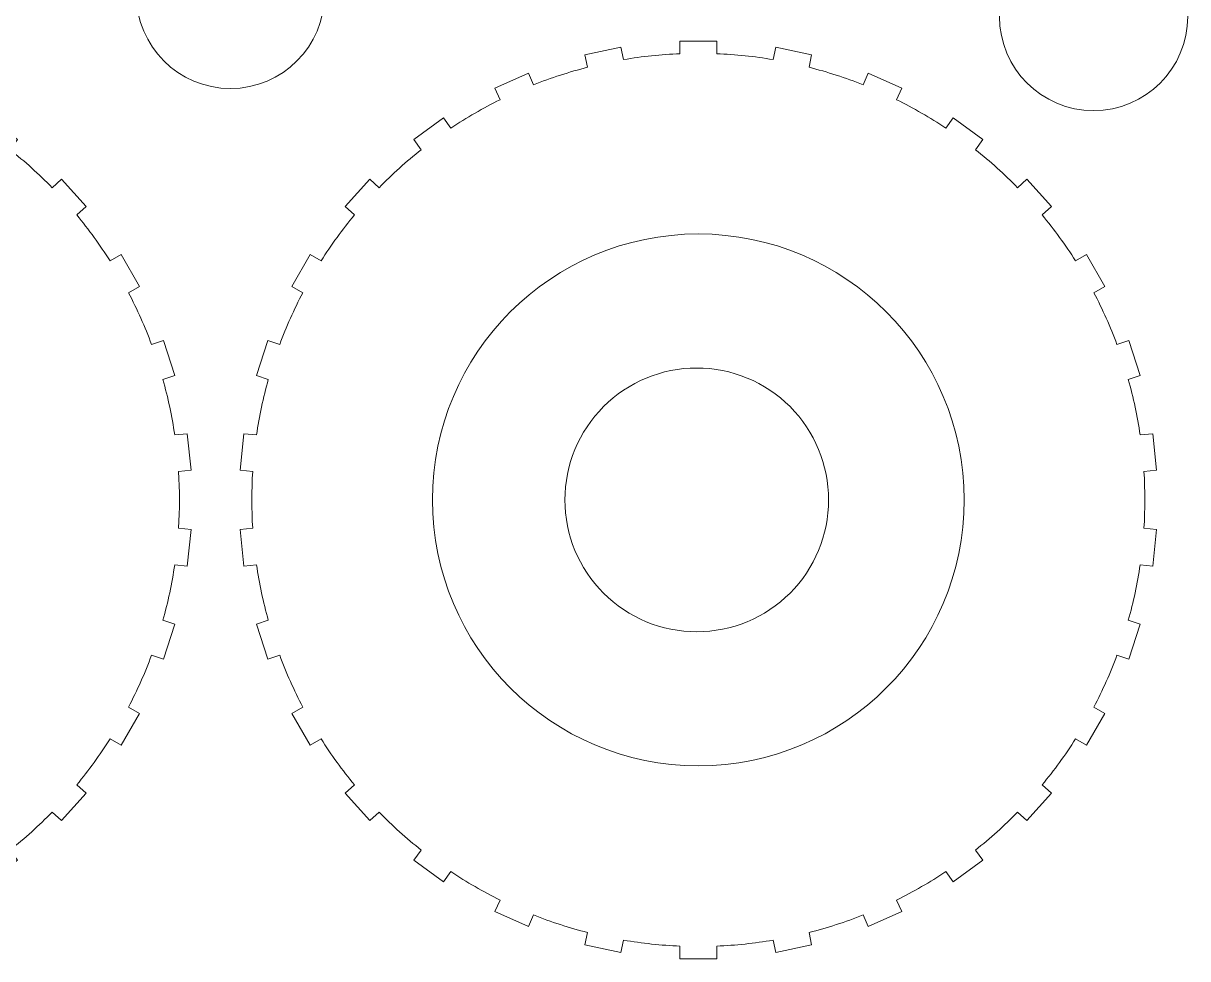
# Model space of a CAD drawing. Header units: centimetres. Extents: x -259 to 261, y 17 to 228.
# Drawn here: x -110.03 to -98.9, y 66.45 to 75.39 of the extents above; entities that cross this region are included whole.
import ezdxf

# ---------------------------------------------------------------- set-up
doc = ezdxf.new("R2010")
doc.units = ezdxf.units.CM
doc.header["$MEASUREMENT"] = 0
doc.layers.add('layer 1', color=7, linetype='Continuous')

msp = doc.modelspace()

# ---------------------------------------------------------------- linework, layer by layer
at = {"layer": 'layer 1', "color": 250, "lineweight": 9}
for points, knots in [([(-107.1531, 75.66644), (-107.1531, 76.16349), (-107.55604, 76.56643), (-108.0531, 76.56644), (-108.0531, 76.56644), (-108.55015, 76.56644), (-108.9531, 76.16349), (-108.9531, 75.66644), (-108.9531, 75.66644), (-108.9531, 75.16938), (-108.55016, 74.76644), (-108.0531, 74.76644), (-108.0531, 74.76644), (-107.55605, 74.76643), (-107.1531, 75.16937), (-107.1531, 75.66644)], [0, 0, 0, 0, 0.2, 0.2, 0.2, 0.2, 0.4, 0.4, 0.4, 0.4, 0.6, 0.6, 0.6, 0.6, 1, 1, 1, 1]), ([(-98.8981, 75.45477), (-98.8981, 75.95182), (-99.30104, 76.35476), (-99.7981, 76.35477), (-99.7981, 76.35477), (-100.29515, 76.35477), (-100.6981, 75.95182), (-100.6981, 75.45477), (-100.6981, 75.45477), (-100.6981, 74.95771), (-100.29516, 74.55477), (-99.7981, 74.55477), (-99.7981, 74.55477), (-99.30105, 74.55476), (-98.8981, 74.9577), (-98.8981, 75.45477)], [0, 0, 0, 0, 0.2, 0.2, 0.2, 0.2, 0.4, 0.4, 0.4, 0.4, 0.6, 0.6, 0.6, 0.6, 1, 1, 1, 1]), ([(-110.37427, 74.48556), (-110.37427, 74.48556), (-110.0903, 74.27924), (-110.0903, 74.27924), (-110.0903, 74.27924), (-110.0903, 74.27924), (-110.16119, 74.18167), (-110.16119, 74.18167), (-110.16119, 74.18167), (-110.01912, 74.06925), (-109.88435, 73.94791), (-109.7577, 73.81836), (-109.7577, 73.81836), (-109.7577, 73.81836), (-109.66808, 73.89907), (-109.66808, 73.89907), (-109.66808, 73.89907), (-109.66808, 73.89907), (-109.43321, 73.63822), (-109.43321, 73.63822), (-109.43321, 73.63822), (-109.43321, 73.63822), (-109.52283, 73.55752), (-109.52283, 73.55752), (-109.52283, 73.55752), (-109.40725, 73.41802), (-109.30065, 73.27131), (-109.20371, 73.11827), (-109.20371, 73.11827), (-109.20371, 73.11827), (-109.09925, 73.17857), (-109.09925, 73.17857), (-109.09925, 73.17857), (-109.09925, 73.17857), (-108.92375, 72.87459), (-108.92375, 72.87459), (-108.92375, 72.87459), (-108.92375, 72.87459), (-109.02821, 72.81429), (-109.02821, 72.81429), (-109.02821, 72.81429), (-108.94414, 72.65382), (-108.87038, 72.48814), (-108.80737, 72.31828), (-108.80737, 72.31828), (-108.80737, 72.31828), (-108.69266, 72.35556), (-108.69266, 72.35556), (-108.69266, 72.35556), (-108.69266, 72.35556), (-108.5842, 72.02174), (-108.5842, 72.02174), (-108.5842, 72.02174), (-108.5842, 72.02174), (-108.6989, 71.98447), (-108.6989, 71.98447), (-108.6989, 71.98447), (-108.65005, 71.81001), (-108.61234, 71.63263), (-108.58602, 71.45338), (-108.58602, 71.45338), (-108.58602, 71.45338), (-108.46607, 71.466), (-108.46607, 71.466), (-108.46607, 71.466), (-108.46607, 71.466), (-108.42938, 71.11692), (-108.42938, 71.11692), (-108.42938, 71.11692), (-108.42938, 71.11692), (-108.54932, 71.10429), (-108.54932, 71.10429), (-108.54932, 71.10429), (-108.53781, 70.92349), (-108.53781, 70.74215), (-108.54932, 70.56136), (-108.54932, 70.56136), (-108.54932, 70.56136), (-108.42938, 70.54875), (-108.42938, 70.54875), (-108.42938, 70.54875), (-108.42938, 70.54875), (-108.46607, 70.19968), (-108.46607, 70.19968), (-108.46607, 70.19968), (-108.46607, 70.19968), (-108.58602, 70.21228), (-108.58602, 70.21228), (-108.58602, 70.21228), (-108.61234, 70.03304), (-108.65005, 69.85566), (-108.6989, 69.68121), (-108.6989, 69.68121), (-108.6989, 69.68121), (-108.5842, 69.64393), (-108.5842, 69.64393), (-108.5842, 69.64393), (-108.5842, 69.64393), (-108.69266, 69.31011), (-108.69266, 69.31011), (-108.69266, 69.31011), (-108.69266, 69.31011), (-108.80737, 69.34738), (-108.80737, 69.34738), (-108.80737, 69.34738), (-108.87038, 69.17754), (-108.94414, 69.01186), (-109.02821, 68.85137), (-109.02821, 68.85137), (-109.02821, 68.85137), (-108.92375, 68.79107), (-108.92375, 68.79107), (-108.92375, 68.79107), (-108.92375, 68.79107), (-109.09925, 68.4871), (-109.09925, 68.4871), (-109.09925, 68.4871), (-109.09925, 68.4871), (-109.20371, 68.5474), (-109.20371, 68.5474), (-109.20371, 68.5474), (-109.30065, 68.39436), (-109.40725, 68.24765), (-109.52283, 68.10816), (-109.52283, 68.10816), (-109.52283, 68.10816), (-109.43321, 68.02745), (-109.43321, 68.02745), (-109.43321, 68.02745), (-109.43321, 68.02745), (-109.66808, 67.76661), (-109.66808, 67.76661), (-109.66808, 67.76661), (-109.66808, 67.76661), (-109.7577, 67.8473), (-109.7577, 67.8473), (-109.7577, 67.8473), (-109.88435, 67.71777), (-110.01912, 67.59642), (-110.16119, 67.48401), (-110.16119, 67.48401), (-110.16119, 67.48401), (-110.0903, 67.38643), (-110.0903, 67.38643), (-110.0903, 67.38643), (-110.0903, 67.38643), (-110.37427, 67.18012), (-110.37427, 67.18012), (-110.37427, 67.18012), (-110.37427, 67.18012), (-110.44516, 67.27769), (-110.44516, 67.27769), (-110.44516, 67.27769), (-110.59597, 67.17732), (-110.75303, 67.08664), (-110.91536, 67.00621), (-110.91536, 67.00621), (-110.91536, 67.00621), (-110.86631, 66.89604), (-110.86631, 66.89604), (-110.86631, 66.89604), (-110.86631, 66.89604), (-111.18696, 66.75327), (-111.18696, 66.75327), (-111.18696, 66.75327), (-111.18696, 66.75327), (-111.23602, 66.86345), (-111.23602, 66.86345), (-111.23602, 66.86345), (-111.4044, 66.79663), (-111.57687, 66.74059), (-111.75238, 66.69567), (-111.75238, 66.69567), (-111.75238, 66.69567), (-111.72731, 66.5777), (-111.72731, 66.5777), (-111.72731, 66.5777), (-111.72731, 66.5777), (-112.07064, 66.50473), (-112.07064, 66.50473), (-112.07064, 66.50473), (-112.07064, 66.50473), (-112.09572, 66.6227), (-112.09572, 66.6227), (-112.09572, 66.6227), (-112.27432, 66.59235), (-112.45468, 66.57339), (-112.63569, 66.56594), (-112.63569, 66.56594), (-112.63569, 66.56594), (-112.63569, 66.44534), (-112.63569, 66.44534), (-112.63569, 66.44534), (-112.63569, 66.44534), (-112.98669, 66.44534), (-112.98669, 66.44534), (-112.98669, 66.44534), (-112.98669, 66.44534), (-112.98669, 66.56594), (-112.98669, 66.56594), (-112.98669, 66.56594), (-113.1677, 66.57339), (-113.34805, 66.59235), (-113.52665, 66.6227), (-113.52665, 66.6227), (-113.52665, 66.6227), (-113.55174, 66.50473), (-113.55174, 66.50473), (-113.55174, 66.50473), (-113.55174, 66.50473), (-113.89506, 66.5777), (-113.89506, 66.5777), (-113.89506, 66.5777), (-113.89506, 66.5777), (-113.86999, 66.69567), (-113.86999, 66.69567), (-113.86999, 66.69567), (-114.0455, 66.74059), (-114.21797, 66.79663), (-114.38636, 66.86345), (-114.38636, 66.86345), (-114.38636, 66.86345), (-114.43542, 66.75327), (-114.43542, 66.75327), (-114.43542, 66.75327), (-114.43542, 66.75327), (-114.75607, 66.89604), (-114.75607, 66.89604), (-114.75607, 66.89604), (-114.75607, 66.89604), (-114.70702, 67.00621), (-114.70702, 67.00621), (-114.70702, 67.00621), (-114.86935, 67.08664), (-115.02641, 67.17732), (-115.17722, 67.27769), (-115.17722, 67.27769), (-115.17722, 67.27769), (-115.24811, 67.18012), (-115.24811, 67.18012), (-115.24811, 67.18012), (-115.24811, 67.18012), (-115.53208, 67.38643), (-115.53208, 67.38643), (-115.53208, 67.38643), (-115.53208, 67.38643), (-115.46119, 67.48401), (-115.46119, 67.48401), (-115.46119, 67.48401), (-115.60325, 67.59642), (-115.73802, 67.71777), (-115.86468, 67.8473), (-115.86468, 67.8473), (-115.86468, 67.8473), (-115.9543, 67.76661), (-115.9543, 67.76661), (-115.9543, 67.76661), (-115.9543, 67.76661), (-116.18916, 68.02745), (-116.18916, 68.02745), (-116.18916, 68.02745), (-116.18916, 68.02745), (-116.09954, 68.10816), (-116.09954, 68.10816), (-116.09954, 68.10816), (-116.21513, 68.24765), (-116.32172, 68.39436), (-116.41867, 68.5474), (-116.41867, 68.5474), (-116.41867, 68.5474), (-116.52313, 68.4871), (-116.52313, 68.4871), (-116.52313, 68.4871), (-116.52313, 68.4871), (-116.69863, 68.79107), (-116.69863, 68.79107), (-116.69863, 68.79107), (-116.69863, 68.79107), (-116.59417, 68.85137), (-116.59417, 68.85137), (-116.59417, 68.85137), (-116.67823, 69.01186), (-116.75199, 69.17754), (-116.81501, 69.34738), (-116.81501, 69.34738), (-116.81501, 69.34738), (-116.92971, 69.31011), (-116.92971, 69.31011), (-116.92971, 69.31011), (-116.92971, 69.31011), (-117.03817, 69.64393), (-117.03817, 69.64393), (-117.03817, 69.64393), (-117.03817, 69.64393), (-116.92348, 69.68121), (-116.92348, 69.68121), (-116.92348, 69.68121), (-116.97233, 69.85566), (-117.01003, 70.03304), (-117.03636, 70.21228), (-117.03636, 70.21228), (-117.03636, 70.21228), (-117.15631, 70.19968), (-117.15631, 70.19968), (-117.15631, 70.19968), (-117.15631, 70.19968), (-117.193, 70.54875), (-117.193, 70.54875), (-117.193, 70.54875), (-117.193, 70.54875), (-117.07305, 70.56136), (-117.07305, 70.56136), (-117.07305, 70.56136), (-117.08456, 70.74216), (-117.08456, 70.92351), (-117.07305, 71.10431), (-117.07305, 71.10431), (-117.07305, 71.10431), (-117.193, 71.11692), (-117.193, 71.11692), (-117.193, 71.11692), (-117.193, 71.11692), (-117.15631, 71.466), (-117.15631, 71.466), (-117.15631, 71.466), (-117.15631, 71.466), (-117.03636, 71.45338), (-117.03636, 71.45338), (-117.03636, 71.45338), (-117.01003, 71.63263), (-116.97233, 71.81001), (-116.92348, 71.98447), (-116.92348, 71.98447), (-116.92348, 71.98447), (-117.03817, 72.02174), (-117.03817, 72.02174), (-117.03817, 72.02174), (-117.03817, 72.02174), (-116.92971, 72.35556), (-116.92971, 72.35556), (-116.92971, 72.35556), (-116.92971, 72.35556), (-116.81501, 72.31828), (-116.81501, 72.31828), (-116.81501, 72.31828), (-116.75199, 72.48814), (-116.67823, 72.65382), (-116.59417, 72.81429), (-116.59417, 72.81429), (-116.59417, 72.81429), (-116.69863, 72.87459), (-116.69863, 72.87459), (-116.69863, 72.87459), (-116.69863, 72.87459), (-116.52313, 73.17857), (-116.52313, 73.17857), (-116.52313, 73.17857), (-116.52313, 73.17857), (-116.41867, 73.11827), (-116.41867, 73.11827), (-116.41867, 73.11827), (-116.32172, 73.27131), (-116.21513, 73.41802), (-116.09954, 73.55752), (-116.09954, 73.55752), (-116.09954, 73.55752), (-116.18916, 73.63822), (-116.18916, 73.63822), (-116.18916, 73.63822), (-116.18916, 73.63822), (-115.9543, 73.89907), (-115.9543, 73.89907), (-115.9543, 73.89907), (-115.9543, 73.89907), (-115.86468, 73.81836), (-115.86468, 73.81836), (-115.86468, 73.81836), (-115.73802, 73.94791), (-115.60325, 74.06925), (-115.46119, 74.18167), (-115.46119, 74.18167), (-115.46119, 74.18167), (-115.53208, 74.27924), (-115.53208, 74.27924), (-115.53208, 74.27924), (-115.53208, 74.27924), (-115.24811, 74.48556), (-115.24811, 74.48556), (-115.24811, 74.48556), (-115.24811, 74.48556), (-115.17722, 74.38798), (-115.17722, 74.38798), (-115.17722, 74.38798), (-115.02641, 74.48835), (-114.86935, 74.57903), (-114.70702, 74.65945), (-114.70702, 74.65945), (-114.70702, 74.65945), (-114.75607, 74.76963), (-114.75607, 74.76963), (-114.75607, 74.76963), (-114.75607, 74.76963), (-114.43542, 74.9124), (-114.43542, 74.9124), (-114.43542, 74.9124), (-114.43542, 74.9124), (-114.38636, 74.80222), (-114.38636, 74.80222), (-114.38636, 74.80222), (-114.21797, 74.86903), (-114.0455, 74.92508), (-113.86999, 74.96999), (-113.86999, 74.96999), (-113.86999, 74.96999), (-113.89506, 75.08797), (-113.89506, 75.08797), (-113.89506, 75.08797), (-113.89506, 75.08797), (-113.55174, 75.16095), (-113.55174, 75.16095), (-113.55174, 75.16095), (-113.55174, 75.16095), (-113.52665, 75.04298), (-113.52665, 75.04298), (-113.52665, 75.04298), (-113.34805, 75.07333), (-113.1677, 75.09228), (-112.98669, 75.09972), (-112.98669, 75.09972), (-112.98669, 75.09972), (-112.98669, 75.22034), (-112.98669, 75.22034), (-112.98669, 75.22034), (-112.98669, 75.22034), (-112.63569, 75.22034), (-112.63569, 75.22034), (-112.63569, 75.22034), (-112.63569, 75.22034), (-112.63569, 75.09972), (-112.63569, 75.09972), (-112.63569, 75.09972), (-112.45468, 75.09228), (-112.27432, 75.07333), (-112.09572, 75.04298), (-112.09572, 75.04298), (-112.09572, 75.04298), (-112.07064, 75.16095), (-112.07064, 75.16095), (-112.07064, 75.16095), (-112.07064, 75.16095), (-111.72731, 75.08797), (-111.72731, 75.08797), (-111.72731, 75.08797), (-111.72731, 75.08797), (-111.75238, 74.96999), (-111.75238, 74.96999), (-111.75238, 74.96999), (-111.57687, 74.92508), (-111.4044, 74.86903), (-111.23602, 74.80222), (-111.23602, 74.80222), (-111.23602, 74.80222), (-111.18696, 74.9124), (-111.18696, 74.9124), (-111.18696, 74.9124), (-111.18696, 74.9124), (-110.86631, 74.76963), (-110.86631, 74.76963), (-110.86631, 74.76963), (-110.86631, 74.76963), (-110.91536, 74.65945), (-110.91536, 74.65945), (-110.91536, 74.65945), (-110.75303, 74.57903), (-110.59597, 74.48835), (-110.44516, 74.38798), (-110.44516, 74.38798), (-110.44516, 74.38798), (-110.37427, 74.48556), (-110.37427, 74.48556)], [0, 0, 0, 0, 0.00826446, 0.00826446, 0.00826446, 0.00826446, 0.01652893, 0.01652893, 0.01652893, 0.01652893, 0.02479339, 0.02479339, 0.02479339, 0.02479339, 0.03305785, 0.03305785, 0.03305785, 0.03305785, 0.04132231, 0.04132231, 0.04132231, 0.04132231, 0.04958678, 0.04958678, 0.04958678, 0.04958678, 0.05785124, 0.05785124, 0.05785124, 0.05785124, 0.0661157, 0.0661157, 0.0661157, 0.0661157, 0.07438017, 0.07438017, 0.07438017, 0.07438017, 0.08264463, 0.08264463, 0.08264463, 0.08264463, 0.09090909, 0.09090909, 0.09090909, 0.09090909, 0.09917355, 0.09917355, 0.09917355, 0.09917355, 0.10743802, 0.10743802, 0.10743802, 0.10743802, 0.11570248, 0.11570248, 0.11570248, 0.11570248, 0.12396694, 0.12396694, 0.12396694, 0.12396694, 0.1322314, 0.1322314, 0.1322314, 0.1322314, 0.14049587, 0.14049587, 0.14049587, 0.14049587, 0.14876033, 0.14876033, 0.14876033, 0.14876033, 0.15702479, 0.15702479, 0.15702479, 0.15702479, 0.16528926, 0.16528926, 0.16528926, 0.16528926, 0.17355372, 0.17355372, 0.17355372, 0.17355372, 0.18181818, 0.18181818, 0.18181818, 0.18181818, 0.19008264, 0.19008264, 0.19008264, 0.19008264, 0.19834711, 0.19834711, 0.19834711, 0.19834711, 0.20661157, 0.20661157, 0.20661157, 0.20661157, 0.21487603, 0.21487603, 0.21487603, 0.21487603, 0.2231405, 0.2231405, 0.2231405, 0.2231405, 0.23140496, 0.23140496, 0.23140496, 0.23140496, 0.23966942, 0.23966942, 0.23966942, 0.23966942, 0.24793388, 0.24793388, 0.24793388, 0.24793388, 0.25619835, 0.25619835, 0.25619835, 0.25619835, 0.26446281, 0.26446281, 0.26446281, 0.26446281, 0.27272727, 0.27272727, 0.27272727, 0.27272727, 0.28099174, 0.28099174, 0.28099174, 0.28099174, 0.2892562, 0.2892562, 0.2892562, 0.2892562, 0.29752066, 0.29752066, 0.29752066, 0.29752066, 0.30578512, 0.30578512, 0.30578512, 0.30578512, 0.31404959, 0.31404959, 0.31404959, 0.31404959, 0.32231405, 0.32231405, 0.32231405, 0.32231405, 0.33057851, 0.33057851, 0.33057851, 0.33057851, 0.33884298, 0.33884298, 0.33884298, 0.33884298, 0.34710744, 0.34710744, 0.34710744, 0.34710744, 0.3553719, 0.3553719, 0.3553719, 0.3553719, 0.36363636, 0.36363636, 0.36363636, 0.36363636, 0.37190083, 0.37190083, 0.37190083, 0.37190083, 0.38016529, 0.38016529, 0.38016529, 0.38016529, 0.38842975, 0.38842975, 0.38842975, 0.38842975, 0.39669421, 0.39669421, 0.39669421, 0.39669421, 0.40495868, 0.40495868, 0.40495868, 0.40495868, 0.41322314, 0.41322314, 0.41322314, 0.41322314, 0.4214876, 0.4214876, 0.4214876, 0.4214876, 0.42975207, 0.42975207, 0.42975207, 0.42975207, 0.43801653, 0.43801653, 0.43801653, 0.43801653, 0.44628099, 0.44628099, 0.44628099, 0.44628099, 0.45454545, 0.45454545, 0.45454545, 0.45454545, 0.46280992, 0.46280992, 0.46280992, 0.46280992, 0.47107438, 0.47107438, 0.47107438, 0.47107438, 0.47933884, 0.47933884, 0.47933884, 0.47933884, 0.48760331, 0.48760331, 0.48760331, 0.48760331, 0.49586777, 0.49586777, 0.49586777, 0.49586777, 0.50413223, 0.50413223, 0.50413223, 0.50413223, 0.51239669, 0.51239669, 0.51239669, 0.51239669, 0.52066116, 0.52066116, 0.52066116, 0.52066116, 0.52892562, 0.52892562, 0.52892562, 0.52892562, 0.53719008, 0.53719008, 0.53719008, 0.53719008, 0.54545455, 0.54545455, 0.54545455, 0.54545455, 0.55371901, 0.55371901, 0.55371901, 0.55371901, 0.56198347, 0.56198347, 0.56198347, 0.56198347, 0.57024793, 0.57024793, 0.57024793, 0.57024793, 0.5785124, 0.5785124, 0.5785124, 0.5785124, 0.58677686, 0.58677686, 0.58677686, 0.58677686, 0.59504132, 0.59504132, 0.59504132, 0.59504132, 0.60330579, 0.60330579, 0.60330579, 0.60330579, 0.61157025, 0.61157025, 0.61157025, 0.61157025, 0.61983471, 0.61983471, 0.61983471, 0.61983471, 0.62809917, 0.62809917, 0.62809917, 0.62809917, 0.63636364, 0.63636364, 0.63636364, 0.63636364, 0.6446281, 0.6446281, 0.6446281, 0.6446281, 0.65289256, 0.65289256, 0.65289256, 0.65289256, 0.66115702, 0.66115702, 0.66115702, 0.66115702, 0.66942149, 0.66942149, 0.66942149, 0.66942149, 0.67768595, 0.67768595, 0.67768595, 0.67768595, 0.68595041, 0.68595041, 0.68595041, 0.68595041, 0.69421488, 0.69421488, 0.69421488, 0.69421488, 0.70247934, 0.70247934, 0.70247934, 0.70247934, 0.7107438, 0.7107438, 0.7107438, 0.7107438, 0.71900826, 0.71900826, 0.71900826, 0.71900826, 0.72727273, 0.72727273, 0.72727273, 0.72727273, 0.73553719, 0.73553719, 0.73553719, 0.73553719, 0.74380165, 0.74380165, 0.74380165, 0.74380165, 0.75206612, 0.75206612, 0.75206612, 0.75206612, 0.76033058, 0.76033058, 0.76033058, 0.76033058, 0.76859504, 0.76859504, 0.76859504, 0.76859504, 0.7768595, 0.7768595, 0.7768595, 0.7768595, 0.78512397, 0.78512397, 0.78512397, 0.78512397, 0.79338843, 0.79338843, 0.79338843, 0.79338843, 0.80165289, 0.80165289, 0.80165289, 0.80165289, 0.80991736, 0.80991736, 0.80991736, 0.80991736, 0.81818182, 0.81818182, 0.81818182, 0.81818182, 0.82644628, 0.82644628, 0.82644628, 0.82644628, 0.83471074, 0.83471074, 0.83471074, 0.83471074, 0.84297521, 0.84297521, 0.84297521, 0.84297521, 0.85123967, 0.85123967, 0.85123967, 0.85123967, 0.85950413, 0.85950413, 0.85950413, 0.85950413, 0.8677686, 0.8677686, 0.8677686, 0.8677686, 0.87603306, 0.87603306, 0.87603306, 0.87603306, 0.88429752, 0.88429752, 0.88429752, 0.88429752, 0.89256198, 0.89256198, 0.89256198, 0.89256198, 0.90082645, 0.90082645, 0.90082645, 0.90082645, 0.90909091, 0.90909091, 0.90909091, 0.90909091, 0.91735537, 0.91735537, 0.91735537, 0.91735537, 0.92561983, 0.92561983, 0.92561983, 0.92561983, 0.9338843, 0.9338843, 0.9338843, 0.9338843, 0.94214876, 0.94214876, 0.94214876, 0.94214876, 0.95041322, 0.95041322, 0.95041322, 0.95041322, 0.95867769, 0.95867769, 0.95867769, 0.95867769, 0.96694215, 0.96694215, 0.96694215, 0.96694215, 0.97520661, 0.97520661, 0.97520661, 0.97520661, 0.98347107, 0.98347107, 0.98347107, 0.98347107, 1, 1, 1, 1]), ([(-101.1414, 74.48556), (-101.1414, 74.48556), (-100.85743, 74.27924), (-100.85743, 74.27924), (-100.85743, 74.27924), (-100.85743, 74.27924), (-100.92832, 74.18167), (-100.92832, 74.18167), (-100.92832, 74.18167), (-100.78625, 74.06925), (-100.65148, 73.94791), (-100.52483, 73.81836), (-100.52483, 73.81836), (-100.52483, 73.81836), (-100.43521, 73.89907), (-100.43521, 73.89907), (-100.43521, 73.89907), (-100.43521, 73.89907), (-100.20034, 73.63822), (-100.20034, 73.63822), (-100.20034, 73.63822), (-100.20034, 73.63822), (-100.28996, 73.55752), (-100.28996, 73.55752), (-100.28996, 73.55752), (-100.17438, 73.41802), (-100.06778, 73.27131), (-99.97084, 73.11827), (-99.97084, 73.11827), (-99.97084, 73.11827), (-99.86638, 73.17857), (-99.86638, 73.17857), (-99.86638, 73.17857), (-99.86638, 73.17857), (-99.69088, 72.87459), (-99.69088, 72.87459), (-99.69088, 72.87459), (-99.69088, 72.87459), (-99.79534, 72.81429), (-99.79534, 72.81429), (-99.79534, 72.81429), (-99.71127, 72.65382), (-99.63751, 72.48814), (-99.5745, 72.31828), (-99.5745, 72.31828), (-99.5745, 72.31828), (-99.45979, 72.35556), (-99.45979, 72.35556), (-99.45979, 72.35556), (-99.45979, 72.35556), (-99.35133, 72.02174), (-99.35133, 72.02174), (-99.35133, 72.02174), (-99.35133, 72.02174), (-99.46603, 71.98447), (-99.46603, 71.98447), (-99.46603, 71.98447), (-99.41718, 71.81001), (-99.37947, 71.63263), (-99.35315, 71.45338), (-99.35315, 71.45338), (-99.35315, 71.45338), (-99.2332, 71.466), (-99.2332, 71.466), (-99.2332, 71.466), (-99.2332, 71.466), (-99.19651, 71.11692), (-99.19651, 71.11692), (-99.19651, 71.11692), (-99.19651, 71.11692), (-99.31645, 71.10429), (-99.31645, 71.10429), (-99.31645, 71.10429), (-99.30494, 70.92349), (-99.30494, 70.74215), (-99.31645, 70.56136), (-99.31645, 70.56136), (-99.31645, 70.56136), (-99.19651, 70.54875), (-99.19651, 70.54875), (-99.19651, 70.54875), (-99.19651, 70.54875), (-99.2332, 70.19968), (-99.2332, 70.19968), (-99.2332, 70.19968), (-99.2332, 70.19968), (-99.35315, 70.21228), (-99.35315, 70.21228), (-99.35315, 70.21228), (-99.37947, 70.03304), (-99.41718, 69.85566), (-99.46603, 69.68121), (-99.46603, 69.68121), (-99.46603, 69.68121), (-99.35133, 69.64393), (-99.35133, 69.64393), (-99.35133, 69.64393), (-99.35133, 69.64393), (-99.45979, 69.31011), (-99.45979, 69.31011), (-99.45979, 69.31011), (-99.45979, 69.31011), (-99.5745, 69.34738), (-99.5745, 69.34738), (-99.5745, 69.34738), (-99.63751, 69.17754), (-99.71127, 69.01186), (-99.79534, 68.85137), (-99.79534, 68.85137), (-99.79534, 68.85137), (-99.69088, 68.79107), (-99.69088, 68.79107), (-99.69088, 68.79107), (-99.69088, 68.79107), (-99.86638, 68.4871), (-99.86638, 68.4871), (-99.86638, 68.4871), (-99.86638, 68.4871), (-99.97084, 68.5474), (-99.97084, 68.5474), (-99.97084, 68.5474), (-100.06778, 68.39436), (-100.17438, 68.24765), (-100.28996, 68.10816), (-100.28996, 68.10816), (-100.28996, 68.10816), (-100.20034, 68.02745), (-100.20034, 68.02745), (-100.20034, 68.02745), (-100.20034, 68.02745), (-100.43521, 67.76661), (-100.43521, 67.76661), (-100.43521, 67.76661), (-100.43521, 67.76661), (-100.52483, 67.8473), (-100.52483, 67.8473), (-100.52483, 67.8473), (-100.65148, 67.71777), (-100.78625, 67.59642), (-100.92832, 67.48401), (-100.92832, 67.48401), (-100.92832, 67.48401), (-100.85743, 67.38643), (-100.85743, 67.38643), (-100.85743, 67.38643), (-100.85743, 67.38643), (-101.1414, 67.18012), (-101.1414, 67.18012), (-101.1414, 67.18012), (-101.1414, 67.18012), (-101.21229, 67.27769), (-101.21229, 67.27769), (-101.21229, 67.27769), (-101.3631, 67.17732), (-101.52016, 67.08664), (-101.68249, 67.00621), (-101.68249, 67.00621), (-101.68249, 67.00621), (-101.63344, 66.89604), (-101.63344, 66.89604), (-101.63344, 66.89604), (-101.63344, 66.89604), (-101.95409, 66.75327), (-101.95409, 66.75327), (-101.95409, 66.75327), (-101.95409, 66.75327), (-102.00315, 66.86345), (-102.00315, 66.86345), (-102.00315, 66.86345), (-102.17153, 66.79663), (-102.344, 66.74059), (-102.51951, 66.69567), (-102.51951, 66.69567), (-102.51951, 66.69567), (-102.49444, 66.5777), (-102.49444, 66.5777), (-102.49444, 66.5777), (-102.49444, 66.5777), (-102.83777, 66.50473), (-102.83777, 66.50473), (-102.83777, 66.50473), (-102.83777, 66.50473), (-102.86285, 66.6227), (-102.86285, 66.6227), (-102.86285, 66.6227), (-103.04145, 66.59235), (-103.22181, 66.57339), (-103.40282, 66.56594), (-103.40282, 66.56594), (-103.40282, 66.56594), (-103.40282, 66.44534), (-103.40282, 66.44534), (-103.40282, 66.44534), (-103.40282, 66.44534), (-103.75382, 66.44534), (-103.75382, 66.44534), (-103.75382, 66.44534), (-103.75382, 66.44534), (-103.75382, 66.56594), (-103.75382, 66.56594), (-103.75382, 66.56594), (-103.93483, 66.57339), (-104.11518, 66.59235), (-104.29378, 66.6227), (-104.29378, 66.6227), (-104.29378, 66.6227), (-104.31887, 66.50473), (-104.31887, 66.50473), (-104.31887, 66.50473), (-104.31887, 66.50473), (-104.66219, 66.5777), (-104.66219, 66.5777), (-104.66219, 66.5777), (-104.66219, 66.5777), (-104.63712, 66.69567), (-104.63712, 66.69567), (-104.63712, 66.69567), (-104.81263, 66.74059), (-104.9851, 66.79663), (-105.15349, 66.86345), (-105.15349, 66.86345), (-105.15349, 66.86345), (-105.20255, 66.75327), (-105.20255, 66.75327), (-105.20255, 66.75327), (-105.20255, 66.75327), (-105.5232, 66.89604), (-105.5232, 66.89604), (-105.5232, 66.89604), (-105.5232, 66.89604), (-105.47415, 67.00621), (-105.47415, 67.00621), (-105.47415, 67.00621), (-105.63648, 67.08664), (-105.79354, 67.17732), (-105.94435, 67.27769), (-105.94435, 67.27769), (-105.94435, 67.27769), (-106.01524, 67.18012), (-106.01524, 67.18012), (-106.01524, 67.18012), (-106.01524, 67.18012), (-106.29921, 67.38643), (-106.29921, 67.38643), (-106.29921, 67.38643), (-106.29921, 67.38643), (-106.22832, 67.48401), (-106.22832, 67.48401), (-106.22832, 67.48401), (-106.37038, 67.59642), (-106.50515, 67.71777), (-106.63181, 67.8473), (-106.63181, 67.8473), (-106.63181, 67.8473), (-106.72143, 67.76661), (-106.72143, 67.76661), (-106.72143, 67.76661), (-106.72143, 67.76661), (-106.95629, 68.02745), (-106.95629, 68.02745), (-106.95629, 68.02745), (-106.95629, 68.02745), (-106.86667, 68.10816), (-106.86667, 68.10816), (-106.86667, 68.10816), (-106.98226, 68.24765), (-107.08885, 68.39436), (-107.1858, 68.5474), (-107.1858, 68.5474), (-107.1858, 68.5474), (-107.29026, 68.4871), (-107.29026, 68.4871), (-107.29026, 68.4871), (-107.29026, 68.4871), (-107.46576, 68.79107), (-107.46576, 68.79107), (-107.46576, 68.79107), (-107.46576, 68.79107), (-107.3613, 68.85137), (-107.3613, 68.85137), (-107.3613, 68.85137), (-107.44536, 69.01186), (-107.51912, 69.17754), (-107.58214, 69.34738), (-107.58214, 69.34738), (-107.58214, 69.34738), (-107.69684, 69.31011), (-107.69684, 69.31011), (-107.69684, 69.31011), (-107.69684, 69.31011), (-107.8053, 69.64393), (-107.8053, 69.64393), (-107.8053, 69.64393), (-107.8053, 69.64393), (-107.69061, 69.68121), (-107.69061, 69.68121), (-107.69061, 69.68121), (-107.73946, 69.85566), (-107.77716, 70.03304), (-107.80349, 70.21228), (-107.80349, 70.21228), (-107.80349, 70.21228), (-107.92344, 70.19968), (-107.92344, 70.19968), (-107.92344, 70.19968), (-107.92344, 70.19968), (-107.96013, 70.54875), (-107.96013, 70.54875), (-107.96013, 70.54875), (-107.96013, 70.54875), (-107.84018, 70.56136), (-107.84018, 70.56136), (-107.84018, 70.56136), (-107.85169, 70.74216), (-107.85169, 70.92351), (-107.84018, 71.10431), (-107.84018, 71.10431), (-107.84018, 71.10431), (-107.96013, 71.11692), (-107.96013, 71.11692), (-107.96013, 71.11692), (-107.96013, 71.11692), (-107.92344, 71.466), (-107.92344, 71.466), (-107.92344, 71.466), (-107.92344, 71.466), (-107.80349, 71.45338), (-107.80349, 71.45338), (-107.80349, 71.45338), (-107.77716, 71.63263), (-107.73946, 71.81001), (-107.69061, 71.98447), (-107.69061, 71.98447), (-107.69061, 71.98447), (-107.8053, 72.02174), (-107.8053, 72.02174), (-107.8053, 72.02174), (-107.8053, 72.02174), (-107.69684, 72.35556), (-107.69684, 72.35556), (-107.69684, 72.35556), (-107.69684, 72.35556), (-107.58214, 72.31828), (-107.58214, 72.31828), (-107.58214, 72.31828), (-107.51912, 72.48814), (-107.44536, 72.65382), (-107.3613, 72.81429), (-107.3613, 72.81429), (-107.3613, 72.81429), (-107.46576, 72.87459), (-107.46576, 72.87459), (-107.46576, 72.87459), (-107.46576, 72.87459), (-107.29026, 73.17857), (-107.29026, 73.17857), (-107.29026, 73.17857), (-107.29026, 73.17857), (-107.1858, 73.11827), (-107.1858, 73.11827), (-107.1858, 73.11827), (-107.08885, 73.27131), (-106.98226, 73.41802), (-106.86667, 73.55752), (-106.86667, 73.55752), (-106.86667, 73.55752), (-106.95629, 73.63822), (-106.95629, 73.63822), (-106.95629, 73.63822), (-106.95629, 73.63822), (-106.72143, 73.89907), (-106.72143, 73.89907), (-106.72143, 73.89907), (-106.72143, 73.89907), (-106.63181, 73.81836), (-106.63181, 73.81836), (-106.63181, 73.81836), (-106.50515, 73.94791), (-106.37038, 74.06925), (-106.22832, 74.18167), (-106.22832, 74.18167), (-106.22832, 74.18167), (-106.29921, 74.27924), (-106.29921, 74.27924), (-106.29921, 74.27924), (-106.29921, 74.27924), (-106.01524, 74.48556), (-106.01524, 74.48556), (-106.01524, 74.48556), (-106.01524, 74.48556), (-105.94435, 74.38798), (-105.94435, 74.38798), (-105.94435, 74.38798), (-105.79354, 74.48835), (-105.63648, 74.57903), (-105.47415, 74.65945), (-105.47415, 74.65945), (-105.47415, 74.65945), (-105.5232, 74.76963), (-105.5232, 74.76963), (-105.5232, 74.76963), (-105.5232, 74.76963), (-105.20255, 74.9124), (-105.20255, 74.9124), (-105.20255, 74.9124), (-105.20255, 74.9124), (-105.15349, 74.80222), (-105.15349, 74.80222), (-105.15349, 74.80222), (-104.9851, 74.86903), (-104.81263, 74.92508), (-104.63712, 74.96999), (-104.63712, 74.96999), (-104.63712, 74.96999), (-104.66219, 75.08797), (-104.66219, 75.08797), (-104.66219, 75.08797), (-104.66219, 75.08797), (-104.31887, 75.16095), (-104.31887, 75.16095), (-104.31887, 75.16095), (-104.31887, 75.16095), (-104.29378, 75.04298), (-104.29378, 75.04298), (-104.29378, 75.04298), (-104.11518, 75.07333), (-103.93483, 75.09228), (-103.75382, 75.09972), (-103.75382, 75.09972), (-103.75382, 75.09972), (-103.75382, 75.22034), (-103.75382, 75.22034), (-103.75382, 75.22034), (-103.75382, 75.22034), (-103.40282, 75.22034), (-103.40282, 75.22034), (-103.40282, 75.22034), (-103.40282, 75.22034), (-103.40282, 75.09972), (-103.40282, 75.09972), (-103.40282, 75.09972), (-103.22181, 75.09228), (-103.04145, 75.07333), (-102.86285, 75.04298), (-102.86285, 75.04298), (-102.86285, 75.04298), (-102.83777, 75.16095), (-102.83777, 75.16095), (-102.83777, 75.16095), (-102.83777, 75.16095), (-102.49444, 75.08797), (-102.49444, 75.08797), (-102.49444, 75.08797), (-102.49444, 75.08797), (-102.51951, 74.96999), (-102.51951, 74.96999), (-102.51951, 74.96999), (-102.344, 74.92508), (-102.17153, 74.86903), (-102.00315, 74.80222), (-102.00315, 74.80222), (-102.00315, 74.80222), (-101.95409, 74.9124), (-101.95409, 74.9124), (-101.95409, 74.9124), (-101.95409, 74.9124), (-101.63344, 74.76963), (-101.63344, 74.76963), (-101.63344, 74.76963), (-101.63344, 74.76963), (-101.68249, 74.65945), (-101.68249, 74.65945), (-101.68249, 74.65945), (-101.52016, 74.57903), (-101.3631, 74.48835), (-101.21229, 74.38798), (-101.21229, 74.38798), (-101.21229, 74.38798), (-101.1414, 74.48556), (-101.1414, 74.48556)], [0, 0, 0, 0, 0.00826446, 0.00826446, 0.00826446, 0.00826446, 0.01652893, 0.01652893, 0.01652893, 0.01652893, 0.02479339, 0.02479339, 0.02479339, 0.02479339, 0.03305785, 0.03305785, 0.03305785, 0.03305785, 0.04132231, 0.04132231, 0.04132231, 0.04132231, 0.04958678, 0.04958678, 0.04958678, 0.04958678, 0.05785124, 0.05785124, 0.05785124, 0.05785124, 0.0661157, 0.0661157, 0.0661157, 0.0661157, 0.07438017, 0.07438017, 0.07438017, 0.07438017, 0.08264463, 0.08264463, 0.08264463, 0.08264463, 0.09090909, 0.09090909, 0.09090909, 0.09090909, 0.09917355, 0.09917355, 0.09917355, 0.09917355, 0.10743802, 0.10743802, 0.10743802, 0.10743802, 0.11570248, 0.11570248, 0.11570248, 0.11570248, 0.12396694, 0.12396694, 0.12396694, 0.12396694, 0.1322314, 0.1322314, 0.1322314, 0.1322314, 0.14049587, 0.14049587, 0.14049587, 0.14049587, 0.14876033, 0.14876033, 0.14876033, 0.14876033, 0.15702479, 0.15702479, 0.15702479, 0.15702479, 0.16528926, 0.16528926, 0.16528926, 0.16528926, 0.17355372, 0.17355372, 0.17355372, 0.17355372, 0.18181818, 0.18181818, 0.18181818, 0.18181818, 0.19008264, 0.19008264, 0.19008264, 0.19008264, 0.19834711, 0.19834711, 0.19834711, 0.19834711, 0.20661157, 0.20661157, 0.20661157, 0.20661157, 0.21487603, 0.21487603, 0.21487603, 0.21487603, 0.2231405, 0.2231405, 0.2231405, 0.2231405, 0.23140496, 0.23140496, 0.23140496, 0.23140496, 0.23966942, 0.23966942, 0.23966942, 0.23966942, 0.24793388, 0.24793388, 0.24793388, 0.24793388, 0.25619835, 0.25619835, 0.25619835, 0.25619835, 0.26446281, 0.26446281, 0.26446281, 0.26446281, 0.27272727, 0.27272727, 0.27272727, 0.27272727, 0.28099174, 0.28099174, 0.28099174, 0.28099174, 0.2892562, 0.2892562, 0.2892562, 0.2892562, 0.29752066, 0.29752066, 0.29752066, 0.29752066, 0.30578512, 0.30578512, 0.30578512, 0.30578512, 0.31404959, 0.31404959, 0.31404959, 0.31404959, 0.32231405, 0.32231405, 0.32231405, 0.32231405, 0.33057851, 0.33057851, 0.33057851, 0.33057851, 0.33884298, 0.33884298, 0.33884298, 0.33884298, 0.34710744, 0.34710744, 0.34710744, 0.34710744, 0.3553719, 0.3553719, 0.3553719, 0.3553719, 0.36363636, 0.36363636, 0.36363636, 0.36363636, 0.37190083, 0.37190083, 0.37190083, 0.37190083, 0.38016529, 0.38016529, 0.38016529, 0.38016529, 0.38842975, 0.38842975, 0.38842975, 0.38842975, 0.39669421, 0.39669421, 0.39669421, 0.39669421, 0.40495868, 0.40495868, 0.40495868, 0.40495868, 0.41322314, 0.41322314, 0.41322314, 0.41322314, 0.4214876, 0.4214876, 0.4214876, 0.4214876, 0.42975207, 0.42975207, 0.42975207, 0.42975207, 0.43801653, 0.43801653, 0.43801653, 0.43801653, 0.44628099, 0.44628099, 0.44628099, 0.44628099, 0.45454545, 0.45454545, 0.45454545, 0.45454545, 0.46280992, 0.46280992, 0.46280992, 0.46280992, 0.47107438, 0.47107438, 0.47107438, 0.47107438, 0.47933884, 0.47933884, 0.47933884, 0.47933884, 0.48760331, 0.48760331, 0.48760331, 0.48760331, 0.49586777, 0.49586777, 0.49586777, 0.49586777, 0.50413223, 0.50413223, 0.50413223, 0.50413223, 0.51239669, 0.51239669, 0.51239669, 0.51239669, 0.52066116, 0.52066116, 0.52066116, 0.52066116, 0.52892562, 0.52892562, 0.52892562, 0.52892562, 0.53719008, 0.53719008, 0.53719008, 0.53719008, 0.54545455, 0.54545455, 0.54545455, 0.54545455, 0.55371901, 0.55371901, 0.55371901, 0.55371901, 0.56198347, 0.56198347, 0.56198347, 0.56198347, 0.57024793, 0.57024793, 0.57024793, 0.57024793, 0.5785124, 0.5785124, 0.5785124, 0.5785124, 0.58677686, 0.58677686, 0.58677686, 0.58677686, 0.59504132, 0.59504132, 0.59504132, 0.59504132, 0.60330579, 0.60330579, 0.60330579, 0.60330579, 0.61157025, 0.61157025, 0.61157025, 0.61157025, 0.61983471, 0.61983471, 0.61983471, 0.61983471, 0.62809917, 0.62809917, 0.62809917, 0.62809917, 0.63636364, 0.63636364, 0.63636364, 0.63636364, 0.6446281, 0.6446281, 0.6446281, 0.6446281, 0.65289256, 0.65289256, 0.65289256, 0.65289256, 0.66115702, 0.66115702, 0.66115702, 0.66115702, 0.66942149, 0.66942149, 0.66942149, 0.66942149, 0.67768595, 0.67768595, 0.67768595, 0.67768595, 0.68595041, 0.68595041, 0.68595041, 0.68595041, 0.69421488, 0.69421488, 0.69421488, 0.69421488, 0.70247934, 0.70247934, 0.70247934, 0.70247934, 0.7107438, 0.7107438, 0.7107438, 0.7107438, 0.71900826, 0.71900826, 0.71900826, 0.71900826, 0.72727273, 0.72727273, 0.72727273, 0.72727273, 0.73553719, 0.73553719, 0.73553719, 0.73553719, 0.74380165, 0.74380165, 0.74380165, 0.74380165, 0.75206612, 0.75206612, 0.75206612, 0.75206612, 0.76033058, 0.76033058, 0.76033058, 0.76033058, 0.76859504, 0.76859504, 0.76859504, 0.76859504, 0.7768595, 0.7768595, 0.7768595, 0.7768595, 0.78512397, 0.78512397, 0.78512397, 0.78512397, 0.79338843, 0.79338843, 0.79338843, 0.79338843, 0.80165289, 0.80165289, 0.80165289, 0.80165289, 0.80991736, 0.80991736, 0.80991736, 0.80991736, 0.81818182, 0.81818182, 0.81818182, 0.81818182, 0.82644628, 0.82644628, 0.82644628, 0.82644628, 0.83471074, 0.83471074, 0.83471074, 0.83471074, 0.84297521, 0.84297521, 0.84297521, 0.84297521, 0.85123967, 0.85123967, 0.85123967, 0.85123967, 0.85950413, 0.85950413, 0.85950413, 0.85950413, 0.8677686, 0.8677686, 0.8677686, 0.8677686, 0.87603306, 0.87603306, 0.87603306, 0.87603306, 0.88429752, 0.88429752, 0.88429752, 0.88429752, 0.89256198, 0.89256198, 0.89256198, 0.89256198, 0.90082645, 0.90082645, 0.90082645, 0.90082645, 0.90909091, 0.90909091, 0.90909091, 0.90909091, 0.91735537, 0.91735537, 0.91735537, 0.91735537, 0.92561983, 0.92561983, 0.92561983, 0.92561983, 0.9338843, 0.9338843, 0.9338843, 0.9338843, 0.94214876, 0.94214876, 0.94214876, 0.94214876, 0.95041322, 0.95041322, 0.95041322, 0.95041322, 0.95867769, 0.95867769, 0.95867769, 0.95867769, 0.96694215, 0.96694215, 0.96694215, 0.96694215, 0.97520661, 0.97520661, 0.97520661, 0.97520661, 0.98347107, 0.98347107, 0.98347107, 0.98347107, 1, 1, 1, 1]), ([(-103.57832, 68.29013), (-104.98262, 68.29013), (-106.12103, 69.42854), (-106.12103, 70.83284), (-106.12103, 70.83284), (-106.12103, 72.23714), (-104.98262, 73.37555), (-103.57832, 73.37555), (-103.57832, 73.37555), (-102.17401, 73.37555), (-101.0356, 72.23714), (-101.0356, 70.83284), (-101.0356, 70.83284), (-101.0356, 69.42854), (-102.17401, 68.29013), (-103.57832, 68.29013)], [0, 0, 0, 0, 0.2, 0.2, 0.2, 0.2, 0.4, 0.4, 0.4, 0.4, 0.6, 0.6, 0.6, 0.6, 1, 1, 1, 1]), ([(-103.59326, 69.57162), (-103.92773, 69.57162), (-104.24849, 69.70452), (-104.48507, 69.94103), (-104.48507, 69.94103), (-104.72157, 70.17755), (-104.85446, 70.49833), (-104.85446, 70.83282), (-104.85446, 70.83282), (-104.85446, 71.16732), (-104.72157, 71.4881), (-104.48507, 71.72462), (-104.48507, 71.72462), (-104.24849, 71.96112), (-103.92773, 72.094), (-103.59326, 72.094), (-103.59326, 72.094), (-103.25874, 72.094), (-102.93798, 71.96112), (-102.70148, 71.72462), (-102.70148, 71.72462), (-102.46491, 71.4881), (-102.33208, 71.16732), (-102.33208, 70.83282), (-102.33208, 70.83282), (-102.33208, 70.49833), (-102.46491, 70.17755), (-102.70148, 69.94103), (-102.70148, 69.94103), (-102.93798, 69.70452), (-103.25874, 69.57162), (-103.59326, 69.57162)], [0, 0, 0, 0, 0.11111111, 0.11111111, 0.11111111, 0.11111111, 0.22222222, 0.22222222, 0.22222222, 0.22222222, 0.33333333, 0.33333333, 0.33333333, 0.33333333, 0.44444444, 0.44444444, 0.44444444, 0.44444444, 0.55555556, 0.55555556, 0.55555556, 0.55555556, 0.66666667, 0.66666667, 0.66666667, 0.66666667, 0.77777778, 0.77777778, 0.77777778, 0.77777778, 1, 1, 1, 1])]:
    msp.add_open_spline(points, degree=3, knots=knots, dxfattribs=at)

doc.saveas('drawing.dxf')
